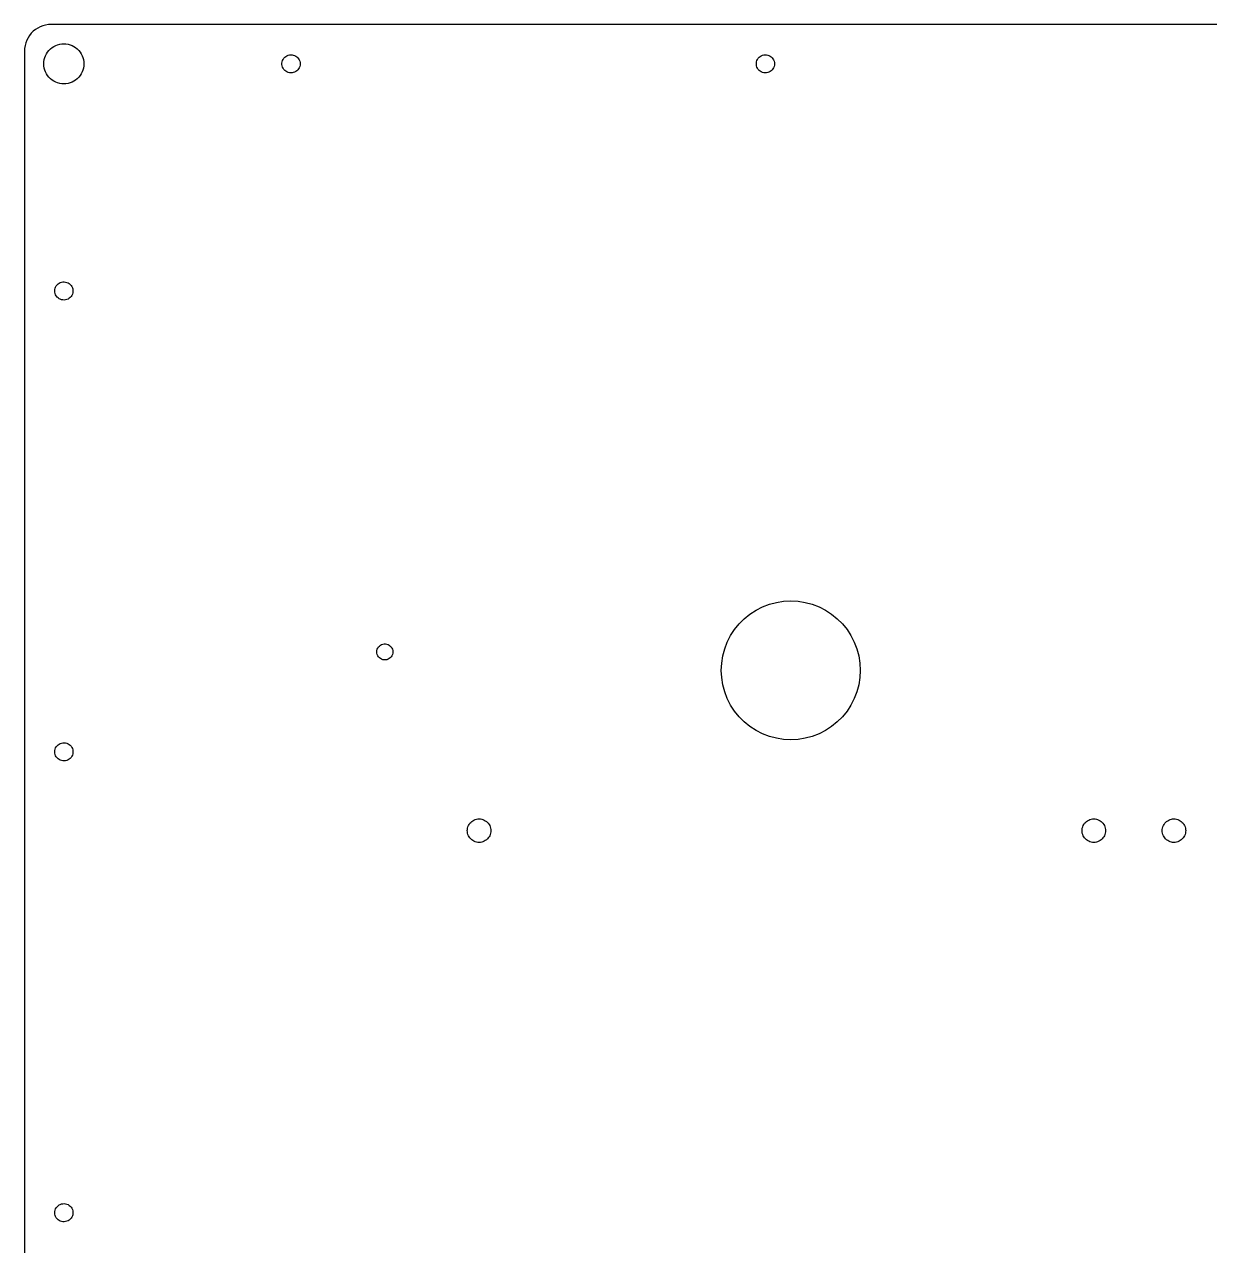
# Model space of a CAD drawing. Header units: metres. Extents: x -227 to 227, y -222 to 222.
# Drawn here: x -227.4 to -5.7, y -6.1 to 222.4 of the extents above; entities that cross this region are included whole.
import ezdxf

# ---------------------------------------------------------------- set-up
doc = ezdxf.new("R2010")
doc.units = ezdxf.units.M

msp = doc.modelspace()

# ---------------------------------------------------------------- linework, layer by layer
for p, q in [((-224.875, 221.705), (-225.314, 221.42)), ((-224.409, 221.943), (-224.875, 221.705)), ((-223.92, 222.13), (-224.409, 221.943)), ((-223.415, 222.266), (-223.92, 222.13)), ((-222.898, 222.348), (-223.415, 222.266)), ((-222.375, 222.375), (-222.898, 222.348)), ((222.375, 222.375), (-222.375, 222.375)), ((-226.943, 219.409), (-227.13, 218.92)), ((-226.705, 219.875), (-226.943, 219.409)), ((-226.42, 220.314), (-226.705, 219.875)), ((-226.091, 220.721), (-226.42, 220.314)), ((-225.721, 221.091), (-226.091, 220.721)), ((-225.314, 221.42), (-225.721, 221.091)), ((-227.348, 217.898), (-227.375, 217.375)), ((-227.375, 217.375), (-227.375, -217.375)), ((-227.266, 218.415), (-227.348, 217.898)), ((-227.13, 218.92), (-227.266, 218.415)), ((-223.248, 216.875), (-223.034, 217.204)), ((-223.034, 217.204), (-222.787, 217.509)), ((-222.787, 217.509), (-222.509, 217.787)), ((-222.509, 217.787), (-222.204, 218.034)), ((-222.204, 218.034), (-221.875, 218.248)), ((-221.875, 218.248), (-221.525, 218.426)), ((-221.525, 218.426), (-221.159, 218.566)), ((-221.159, 218.566), (-220.78, 218.668)), ((-220.78, 218.668), (-220.392, 218.729)), ((-220.392, 218.729), (-220, 218.75)), ((-220, 218.75), (-219.608, 218.729)), ((-219.608, 218.729), (-219.22, 218.668)), ((-219.22, 218.668), (-218.841, 218.566)), ((-218.841, 218.566), (-218.475, 218.426)), ((-218.475, 218.426), (-218.125, 218.248)), ((-218.125, 218.248), (-217.796, 218.034)), ((-217.796, 218.034), (-217.491, 217.787)), ((-217.491, 217.787), (-217.213, 217.509)), ((-217.213, 217.509), (-216.966, 217.204)), ((-216.966, 217.204), (-216.752, 216.875)), ((-223.75, 215), (-223.729, 215.392)), ((-223.729, 214.608), (-223.75, 215)), ((-223.729, 215.392), (-223.668, 215.78)), ((-223.668, 215.78), (-223.566, 216.159)), ((-223.566, 216.159), (-223.426, 216.525)), ((-223.426, 216.525), (-223.248, 216.875)), ((-216.752, 216.875), (-216.574, 216.525)), ((-216.574, 216.525), (-216.434, 216.159)), ((-216.434, 216.159), (-216.332, 215.78)), ((-216.332, 215.78), (-216.271, 215.392)), ((-216.271, 215.392), (-216.25, 215)), ((-216.25, 215), (-216.271, 214.608)), ((-179.195, 215.124), (-179.159, 215.37)), ((-179.195, 214.876), (-179.195, 215.124)), ((-179.159, 214.63), (-179.195, 214.876)), ((-179.159, 215.37), (-179.088, 215.607)), ((-179.088, 215.607), (-178.982, 215.832)), ((-178.982, 215.832), (-178.846, 216.039)), ((-178.846, 216.039), (-178.68, 216.224)), ((-178.68, 216.224), (-178.489, 216.383)), ((-178.489, 216.383), (-178.277, 216.512)), ((-178.277, 216.512), (-178.049, 216.609)), ((-178.049, 216.609), (-177.809, 216.672)), ((-177.809, 216.672), (-177.562, 216.699)), ((-177.562, 216.699), (-177.314, 216.69)), ((-177.314, 216.69), (-177.07, 216.645)), ((-177.07, 216.645), (-176.835, 216.565)), ((-176.835, 216.565), (-176.614, 216.451)), ((-176.614, 216.451), (-176.413, 216.307)), ((-176.413, 216.307), (-176.234, 216.134)), ((-176.234, 216.134), (-176.082, 215.938)), ((-176.082, 215.938), (-175.961, 215.722)), ((-175.961, 215.722), (-175.872, 215.49)), ((-175.872, 215.49), (-175.818, 215.248)), ((-175.818, 215.248), (-175.8, 215)), ((-175.8, 215), (-175.818, 214.752)), ((-90.4455, 215.124), (-90.4093, 215.37)), ((-90.4455, 214.876), (-90.4455, 215.124)), ((-90.4093, 214.63), (-90.4455, 214.876)), ((-90.4093, 215.37), (-90.3378, 215.607)), ((-90.3378, 215.607), (-90.2325, 215.832)), ((-90.2325, 215.832), (-90.0955, 216.039)), ((-90.0955, 216.039), (-89.9299, 216.224)), ((-89.9299, 216.224), (-89.7392, 216.383)), ((-89.7392, 216.383), (-89.5273, 216.512)), ((-89.5273, 216.512), (-89.2989, 216.609)), ((-89.2989, 216.609), (-89.0588, 216.672)), ((-89.0588, 216.672), (-88.8121, 216.699)), ((-88.8121, 216.699), (-88.5641, 216.69)), ((-88.5641, 216.69), (-88.32, 216.645)), ((-88.32, 216.645), (-88.0851, 216.565)), ((-88.0851, 216.565), (-87.8644, 216.451)), ((-87.8644, 216.451), (-87.6626, 216.307)), ((-87.6626, 216.307), (-87.4839, 216.134)), ((-87.4839, 216.134), (-87.3322, 215.938)), ((-87.3322, 215.938), (-87.2107, 215.722)), ((-87.2107, 215.722), (-87.1221, 215.49)), ((-87.1221, 215.49), (-87.0681, 215.248)), ((-87.0681, 215.248), (-87.05, 215)), ((-87.05, 215), (-87.0681, 214.752)), ((-223.668, 214.22), (-223.729, 214.608)), ((-223.566, 213.841), (-223.668, 214.22)), ((-223.426, 213.475), (-223.566, 213.841)), ((-223.248, 213.125), (-223.426, 213.475)), ((-223.034, 212.796), (-223.248, 213.125)), ((-222.787, 212.491), (-223.034, 212.796)), ((-216.966, 212.796), (-217.213, 212.491)), ((-216.752, 213.125), (-216.966, 212.796)), ((-216.574, 213.475), (-216.752, 213.125)), ((-216.434, 213.841), (-216.574, 213.475)), ((-216.332, 214.22), (-216.434, 213.841)), ((-216.271, 214.608), (-216.332, 214.22)), ((-179.088, 214.393), (-179.159, 214.63)), ((-178.982, 214.168), (-179.088, 214.393)), ((-178.846, 213.961), (-178.982, 214.168)), ((-178.68, 213.776), (-178.846, 213.961)), ((-178.489, 213.617), (-178.68, 213.776)), ((-178.277, 213.488), (-178.489, 213.617)), ((-178.049, 213.391), (-178.277, 213.488)), ((-177.809, 213.328), (-178.049, 213.391)), ((-177.562, 213.301), (-177.809, 213.328)), ((-177.314, 213.31), (-177.562, 213.301)), ((-177.07, 213.355), (-177.314, 213.31)), ((-176.835, 213.435), (-177.07, 213.355)), ((-176.614, 213.549), (-176.835, 213.435)), ((-176.413, 213.693), (-176.614, 213.549)), ((-176.234, 213.866), (-176.413, 213.693)), ((-176.082, 214.062), (-176.234, 213.866)), ((-175.961, 214.278), (-176.082, 214.062)), ((-175.872, 214.51), (-175.961, 214.278)), ((-175.818, 214.752), (-175.872, 214.51)), ((-90.3378, 214.393), (-90.4093, 214.63)), ((-90.2325, 214.168), (-90.3378, 214.393)), ((-90.0955, 213.961), (-90.2325, 214.168)), ((-89.9299, 213.776), (-90.0955, 213.961)), ((-89.7392, 213.617), (-89.9299, 213.776)), ((-89.5273, 213.488), (-89.7392, 213.617)), ((-89.2989, 213.391), (-89.5273, 213.488)), ((-89.0588, 213.328), (-89.2989, 213.391)), ((-88.8121, 213.301), (-89.0588, 213.328)), ((-88.5641, 213.31), (-88.8121, 213.301)), ((-88.32, 213.355), (-88.5641, 213.31)), ((-88.0851, 213.435), (-88.32, 213.355)), ((-87.8644, 213.549), (-88.0851, 213.435)), ((-87.6626, 213.693), (-87.8644, 213.549)), ((-87.4839, 213.866), (-87.6626, 213.693)), ((-87.3322, 214.062), (-87.4839, 213.866)), ((-87.2107, 214.278), (-87.3322, 214.062)), ((-87.1221, 214.51), (-87.2107, 214.278)), ((-87.0681, 214.752), (-87.1221, 214.51)), ((-222.509, 212.213), (-222.787, 212.491)), ((-222.204, 211.966), (-222.509, 212.213)), ((-221.875, 211.752), (-222.204, 211.966)), ((-221.525, 211.574), (-221.875, 211.752)), ((-221.159, 211.434), (-221.525, 211.574)), ((-220.78, 211.332), (-221.159, 211.434)), ((-220.392, 211.271), (-220.78, 211.332)), ((-220, 211.25), (-220.392, 211.271)), ((-219.608, 211.271), (-220, 211.25)), ((-219.22, 211.332), (-219.608, 211.271)), ((-218.841, 211.434), (-219.22, 211.332)), ((-218.475, 211.574), (-218.841, 211.434)), ((-218.125, 211.752), (-218.475, 211.574)), ((-217.796, 211.966), (-218.125, 211.752)), ((-217.491, 212.213), (-217.796, 211.966)), ((-217.213, 212.491), (-217.491, 212.213)), ((-221.266, 173.634), (-221.087, 173.807)), ((-221.087, 173.807), (-220.886, 173.951)), ((-220.886, 173.951), (-220.665, 174.065)), ((-220.665, 174.065), (-220.43, 174.145)), ((-220.43, 174.145), (-220.186, 174.19)), ((-220.186, 174.19), (-219.938, 174.199)), ((-219.938, 174.199), (-219.691, 174.172)), ((-219.691, 174.172), (-219.451, 174.109)), ((-219.451, 174.109), (-219.223, 174.012)), ((-219.223, 174.012), (-219.011, 173.883)), ((-219.011, 173.883), (-218.82, 173.724)), ((-218.82, 173.724), (-218.654, 173.539)), ((-221.7, 172.5), (-221.682, 172.748)), ((-221.682, 172.252), (-221.7, 172.5)), ((-221.682, 172.748), (-221.628, 172.99)), ((-221.628, 172.01), (-221.682, 172.252)), ((-221.628, 172.99), (-221.539, 173.222)), ((-221.539, 171.778), (-221.628, 172.01)), ((-221.539, 173.222), (-221.418, 173.438)), ((-221.418, 171.562), (-221.539, 171.778)), ((-221.418, 173.438), (-221.266, 173.634)), ((-221.266, 171.366), (-221.418, 171.562)), ((-218.654, 171.461), (-218.82, 171.276)), ((-218.654, 173.539), (-218.518, 173.332)), ((-218.518, 171.668), (-218.654, 171.461)), ((-218.518, 173.332), (-218.412, 173.107)), ((-218.412, 171.893), (-218.518, 171.668)), ((-218.412, 173.107), (-218.341, 172.87)), ((-218.341, 172.13), (-218.412, 171.893)), ((-218.341, 172.87), (-218.305, 172.624)), ((-218.305, 172.376), (-218.341, 172.13)), ((-218.305, 172.624), (-218.305, 172.376)), ((-221.087, 171.193), (-221.266, 171.366)), ((-220.886, 171.049), (-221.087, 171.193)), ((-220.665, 170.935), (-220.886, 171.049)), ((-220.43, 170.855), (-220.665, 170.935)), ((-220.186, 170.81), (-220.43, 170.855)), ((-219.938, 170.801), (-220.186, 170.81)), ((-219.691, 170.828), (-219.938, 170.801)), ((-219.451, 170.891), (-219.691, 170.828)), ((-219.223, 170.988), (-219.451, 170.891)), ((-219.011, 171.117), (-219.223, 170.988)), ((-218.82, 171.276), (-219.011, 171.117)), ((-86.7029, 114.216), (-85.3589, 114.429)), ((-85.3589, 114.429), (-84, 114.5)), ((-84, 114.5), (-82.6411, 114.429)), ((-82.6411, 114.429), (-81.2971, 114.216)), ((-92.6987, 111.161), (-91.6412, 112.017)), ((-91.6412, 112.017), (-90.5, 112.758)), ((-90.5, 112.758), (-89.2876, 113.376)), ((-89.2876, 113.376), (-88.0172, 113.864)), ((-88.0172, 113.864), (-86.7029, 114.216)), ((-81.2971, 114.216), (-79.9828, 113.864)), ((-79.9828, 113.864), (-78.7124, 113.376)), ((-78.7124, 113.376), (-77.5, 112.758)), ((-77.5, 112.758), (-76.3588, 112.017)), ((-76.3588, 112.017), (-75.3013, 111.161)), ((-94.5172, 109.141), (-93.6609, 110.199)), ((-93.6609, 110.199), (-92.6987, 111.161)), ((-75.3013, 111.161), (-74.3391, 110.199)), ((-74.3391, 110.199), (-73.4828, 109.141)), ((-95.8761, 106.788), (-95.2583, 108)), ((-95.2583, 108), (-94.5172, 109.141)), ((-73.4828, 109.141), (-72.7417, 108)), ((-72.7417, 108), (-72.1239, 106.788)), ((-161.45, 104.95), (-161.43, 105.197)), ((-161.43, 105.197), (-161.369, 105.437)), ((-161.369, 105.437), (-161.269, 105.664)), ((-161.269, 105.664), (-161.134, 105.871)), ((-161.134, 105.871), (-160.966, 106.054)), ((-160.966, 106.054), (-160.77, 106.206)), ((-160.77, 106.206), (-160.553, 106.324)), ((-160.553, 106.324), (-160.318, 106.404)), ((-160.318, 106.404), (-160.074, 106.445)), ((-160.074, 106.445), (-159.826, 106.445)), ((-159.826, 106.445), (-159.582, 106.404)), ((-159.582, 106.404), (-159.347, 106.324)), ((-159.347, 106.324), (-159.13, 106.206)), ((-159.13, 106.206), (-158.934, 106.054)), ((-158.934, 106.054), (-158.766, 105.871)), ((-158.766, 105.871), (-158.631, 105.664)), ((-158.631, 105.664), (-158.531, 105.437)), ((-158.531, 105.437), (-158.47, 105.197)), ((-158.47, 105.197), (-158.45, 104.95)), ((-96.7159, 104.203), (-96.3637, 105.517)), ((-96.3637, 105.517), (-95.8761, 106.788)), ((-72.1239, 106.788), (-71.6363, 105.517)), ((-71.6363, 105.517), (-71.2841, 104.203)), ((-161.43, 104.703), (-161.45, 104.95)), ((-161.369, 104.463), (-161.43, 104.703)), ((-161.269, 104.236), (-161.369, 104.463)), ((-161.134, 104.029), (-161.269, 104.236)), ((-160.966, 103.846), (-161.134, 104.029)), ((-160.77, 103.694), (-160.966, 103.846)), ((-160.553, 103.576), (-160.77, 103.694)), ((-160.318, 103.496), (-160.553, 103.576)), ((-160.074, 103.455), (-160.318, 103.496)), ((-159.826, 103.455), (-160.074, 103.455)), ((-159.582, 103.496), (-159.826, 103.455)), ((-159.347, 103.576), (-159.582, 103.496)), ((-159.13, 103.694), (-159.347, 103.576)), ((-158.934, 103.846), (-159.13, 103.694)), ((-158.766, 104.029), (-158.934, 103.846)), ((-158.631, 104.236), (-158.766, 104.029)), ((-158.531, 104.463), (-158.631, 104.236)), ((-158.47, 104.703), (-158.531, 104.463)), ((-158.45, 104.95), (-158.47, 104.703)), ((-97, 101.5), (-96.9288, 102.859)), ((-96.9288, 102.859), (-96.7159, 104.203)), ((-71.2841, 104.203), (-71.0712, 102.859)), ((-71.0712, 102.859), (-71, 101.5)), ((-96.9288, 100.141), (-97, 101.5)), ((-71, 101.5), (-71.0712, 100.141)), ((-96.7159, 98.7971), (-96.9288, 100.141)), ((-96.3637, 97.4828), (-96.7159, 98.7971)), ((-71.2841, 98.7971), (-71.6363, 97.4828)), ((-71.0712, 100.141), (-71.2841, 98.7971)), ((-95.8761, 96.2124), (-96.3637, 97.4828)), ((-95.2583, 95), (-95.8761, 96.2124)), ((-72.1239, 96.2124), (-72.7417, 95)), ((-71.6363, 97.4828), (-72.1239, 96.2124)), ((-94.5172, 93.8588), (-95.2583, 95)), ((-93.6609, 92.8013), (-94.5172, 93.8588)), ((-73.4828, 93.8588), (-74.3391, 92.8013)), ((-72.7417, 95), (-73.4828, 93.8588)), ((-92.6987, 91.8391), (-93.6609, 92.8013)), ((-91.6412, 90.9828), (-92.6987, 91.8391)), ((-75.3013, 91.8391), (-76.3588, 90.9828)), ((-74.3391, 92.8013), (-75.3013, 91.8391)), ((-90.5, 90.2417), (-91.6412, 90.9828)), ((-89.2876, 89.6239), (-90.5, 90.2417)), ((-88.0172, 89.1363), (-89.2876, 89.6239)), ((-86.7029, 88.7841), (-88.0172, 89.1363)), ((-79.9828, 89.1363), (-81.2971, 88.7841)), ((-78.7124, 89.6239), (-79.9828, 89.1363)), ((-77.5, 90.2417), (-78.7124, 89.6239)), ((-76.3588, 90.9828), (-77.5, 90.2417)), ((-221.628, 86.7398), (-221.539, 86.9716)), ((-221.539, 86.9716), (-221.418, 87.188)), ((-221.418, 87.188), (-221.266, 87.3844)), ((-221.266, 87.3844), (-221.087, 87.5567)), ((-221.087, 87.5567), (-220.886, 87.7011)), ((-220.886, 87.7011), (-220.665, 87.8146)), ((-220.665, 87.8146), (-220.43, 87.8947)), ((-220.43, 87.8947), (-220.186, 87.9398)), ((-220.186, 87.9398), (-219.938, 87.9489)), ((-219.938, 87.9489), (-219.691, 87.9217)), ((-219.691, 87.9217), (-219.451, 87.8589)), ((-219.451, 87.8589), (-219.223, 87.7619)), ((-219.223, 87.7619), (-219.011, 87.6326)), ((-219.011, 87.6326), (-218.82, 87.4738)), ((-218.82, 87.4738), (-218.654, 87.289)), ((-218.654, 87.289), (-218.518, 87.082)), ((-218.518, 87.082), (-218.412, 86.8573)), ((-218.412, 86.8573), (-218.341, 86.6196)), ((-85.3589, 88.5712), (-86.7029, 88.7841)), ((-84, 88.5), (-85.3589, 88.5712)), ((-82.6411, 88.5712), (-84, 88.5)), ((-81.2971, 88.7841), (-82.6411, 88.5712)), ((-221.7, 86.25), (-221.682, 86.4975)), ((-221.682, 86.0025), (-221.7, 86.25)), ((-221.682, 86.4975), (-221.628, 86.7398)), ((-221.628, 85.7602), (-221.682, 86.0025)), ((-221.539, 85.5284), (-221.628, 85.7602)), ((-221.418, 85.312), (-221.539, 85.5284)), ((-221.266, 85.1156), (-221.418, 85.312)), ((-221.087, 84.9433), (-221.266, 85.1156)), ((-220.886, 84.7989), (-221.087, 84.9433)), ((-220.665, 84.6854), (-220.886, 84.7989)), ((-220.43, 84.6053), (-220.665, 84.6854)), ((-220.186, 84.5602), (-220.43, 84.6053)), ((-219.938, 84.5511), (-220.186, 84.5602)), ((-219.691, 84.5783), (-219.938, 84.5511)), ((-219.451, 84.6411), (-219.691, 84.5783)), ((-219.223, 84.7381), (-219.451, 84.6411)), ((-219.011, 84.8674), (-219.223, 84.7381)), ((-218.82, 85.0262), (-219.011, 84.8674)), ((-218.654, 85.211), (-218.82, 85.0262)), ((-218.518, 85.418), (-218.654, 85.211)), ((-218.412, 85.6427), (-218.518, 85.418)), ((-218.341, 85.8804), (-218.412, 85.6427)), ((-218.341, 86.6196), (-218.305, 86.3741)), ((-218.305, 86.1259), (-218.341, 85.8804)), ((-218.305, 86.3741), (-218.305, 86.1259)), ((-143.876, 73.0556), (-143.692, 73.22)), ((-143.692, 73.22), (-143.49, 73.3628)), ((-143.49, 73.3628), (-143.275, 73.4821)), ((-143.275, 73.4821), (-143.047, 73.5765)), ((-143.047, 73.5765), (-142.81, 73.6448)), ((-142.81, 73.6448), (-142.566, 73.6862)), ((-142.566, 73.6862), (-142.32, 73.7)), ((-142.32, 73.7), (-142.074, 73.6862)), ((-142.074, 73.6862), (-141.83, 73.6448)), ((-141.83, 73.6448), (-141.593, 73.5765)), ((-141.593, 73.5765), (-141.365, 73.4821)), ((-141.365, 73.4821), (-141.15, 73.3628)), ((-141.15, 73.3628), (-140.948, 73.22)), ((-140.948, 73.22), (-140.764, 73.0556)), ((-28.8756, 73.0556), (-28.6917, 73.22)), ((-28.6917, 73.22), (-28.4905, 73.3628)), ((-28.4905, 73.3628), (-28.2745, 73.4821)), ((-28.2745, 73.4821), (-28.0466, 73.5765)), ((-28.0466, 73.5765), (-27.8095, 73.6448)), ((-27.8095, 73.6448), (-27.5663, 73.6862)), ((-27.5663, 73.6862), (-27.32, 73.7)), ((-27.32, 73.7), (-27.0737, 73.6862)), ((-27.0737, 73.6862), (-26.8304, 73.6448)), ((-26.8304, 73.6448), (-26.5934, 73.5765)), ((-26.5934, 73.5765), (-26.3654, 73.4821)), ((-26.3654, 73.4821), (-26.1495, 73.3628)), ((-26.1495, 73.3628), (-25.9483, 73.22)), ((-25.9483, 73.22), (-25.7644, 73.0556)), ((-13.8756, 73.0556), (-13.6917, 73.22)), ((-13.6917, 73.22), (-13.4905, 73.3628)), ((-13.4905, 73.3628), (-13.2745, 73.4821)), ((-13.2745, 73.4821), (-13.0466, 73.5765)), ((-13.0466, 73.5765), (-12.8095, 73.6448)), ((-12.8095, 73.6448), (-12.5663, 73.6862)), ((-12.5663, 73.6862), (-12.32, 73.7)), ((-12.32, 73.7), (-12.0737, 73.6862)), ((-12.0737, 73.6862), (-11.8304, 73.6448)), ((-11.8304, 73.6448), (-11.5934, 73.5765)), ((-11.5934, 73.5765), (-11.3654, 73.4821)), ((-11.3654, 73.4821), (-11.1495, 73.3628)), ((-11.1495, 73.3628), (-10.9483, 73.22)), ((-10.9483, 73.22), (-10.7644, 73.0556)), ((-144.52, 71.5), (-144.506, 71.7463)), ((-144.506, 71.2537), (-144.52, 71.5)), ((-144.506, 71.7463), (-144.465, 71.9895)), ((-144.465, 71.0105), (-144.506, 71.2537)), ((-144.465, 71.9895), (-144.397, 72.2266)), ((-144.397, 70.7734), (-144.465, 71.0105)), ((-144.397, 72.2266), (-144.302, 72.4545)), ((-144.302, 72.4545), (-144.183, 72.6705)), ((-144.183, 72.6705), (-144.04, 72.8717)), ((-144.04, 72.8717), (-143.876, 73.0556)), ((-140.764, 73.0556), (-140.6, 72.8717)), ((-140.6, 72.8717), (-140.457, 72.6705)), ((-140.457, 72.6705), (-140.338, 72.4545)), ((-140.338, 72.4545), (-140.243, 72.2266)), ((-140.243, 72.2266), (-140.175, 71.9895)), ((-140.175, 71.0105), (-140.243, 70.7734)), ((-140.175, 71.9895), (-140.134, 71.7463)), ((-140.134, 71.2537), (-140.175, 71.0105)), ((-140.134, 71.7463), (-140.12, 71.5)), ((-140.12, 71.5), (-140.134, 71.2537)), ((-29.52, 71.5), (-29.5062, 71.7463)), ((-29.5062, 71.2537), (-29.52, 71.5)), ((-29.5062, 71.7463), (-29.4648, 71.9895)), ((-29.4648, 71.0105), (-29.5062, 71.2537)), ((-29.4648, 71.9895), (-29.3965, 72.2266)), ((-29.3965, 70.7734), (-29.4648, 71.0105)), ((-29.3965, 72.2266), (-29.3021, 72.4545)), ((-29.3021, 72.4545), (-29.1828, 72.6705)), ((-29.1828, 72.6705), (-29.04, 72.8717)), ((-29.04, 72.8717), (-28.8756, 73.0556)), ((-25.7644, 73.0556), (-25.6, 72.8717)), ((-25.6, 72.8717), (-25.4572, 72.6705)), ((-25.4572, 72.6705), (-25.3379, 72.4545)), ((-25.3379, 72.4545), (-25.2435, 72.2266)), ((-25.2435, 72.2266), (-25.1752, 71.9895)), ((-25.1752, 71.0105), (-25.2435, 70.7734)), ((-25.1752, 71.9895), (-25.1338, 71.7463)), ((-25.1338, 71.2537), (-25.1752, 71.0105)), ((-25.1338, 71.7463), (-25.12, 71.5)), ((-25.12, 71.5), (-25.1338, 71.2537)), ((-14.52, 71.5), (-14.5062, 71.7463)), ((-14.5062, 71.2537), (-14.52, 71.5)), ((-14.5062, 71.7463), (-14.4648, 71.9895)), ((-14.4648, 71.0105), (-14.5062, 71.2537)), ((-14.4648, 71.9895), (-14.3965, 72.2266)), ((-14.3965, 70.7734), (-14.4648, 71.0105)), ((-14.3965, 72.2266), (-14.3021, 72.4545)), ((-14.3021, 72.4545), (-14.1828, 72.6705)), ((-14.1828, 72.6705), (-14.04, 72.8717)), ((-14.04, 72.8717), (-13.8756, 73.0556)), ((-10.7644, 73.0556), (-10.6, 72.8717)), ((-10.6, 72.8717), (-10.4572, 72.6705)), ((-10.4572, 72.6705), (-10.3379, 72.4545)), ((-10.3379, 72.4545), (-10.2435, 72.2266)), ((-10.2435, 72.2266), (-10.1752, 71.9895)), ((-10.1752, 71.0105), (-10.2435, 70.7734)), ((-10.1752, 71.9895), (-10.1338, 71.7463)), ((-10.1338, 71.2537), (-10.1752, 71.0105)), ((-10.1338, 71.7463), (-10.12, 71.5)), ((-10.12, 71.5), (-10.1338, 71.2537)), ((-144.302, 70.5455), (-144.397, 70.7734)), ((-144.183, 70.3295), (-144.302, 70.5455)), ((-144.04, 70.1283), (-144.183, 70.3295)), ((-143.876, 69.9444), (-144.04, 70.1283)), ((-143.692, 69.78), (-143.876, 69.9444)), ((-143.49, 69.6372), (-143.692, 69.78)), ((-143.275, 69.5179), (-143.49, 69.6372)), ((-143.047, 69.4234), (-143.275, 69.5179)), ((-142.81, 69.3551), (-143.047, 69.4234)), ((-142.566, 69.3138), (-142.81, 69.3551)), ((-142.32, 69.3), (-142.566, 69.3138)), ((-142.074, 69.3138), (-142.32, 69.3)), ((-141.83, 69.3551), (-142.074, 69.3138)), ((-141.593, 69.4234), (-141.83, 69.3551)), ((-141.365, 69.5179), (-141.593, 69.4234)), ((-141.15, 69.6372), (-141.365, 69.5179)), ((-140.948, 69.78), (-141.15, 69.6372)), ((-140.764, 69.9444), (-140.948, 69.78)), ((-140.6, 70.1283), (-140.764, 69.9444)), ((-140.457, 70.3295), (-140.6, 70.1283)), ((-140.338, 70.5455), (-140.457, 70.3295)), ((-140.243, 70.7734), (-140.338, 70.5455)), ((-29.3021, 70.5455), (-29.3965, 70.7734)), ((-29.1828, 70.3295), (-29.3021, 70.5455)), ((-29.04, 70.1283), (-29.1828, 70.3295)), ((-28.8756, 69.9444), (-29.04, 70.1283)), ((-28.6917, 69.78), (-28.8756, 69.9444)), ((-28.4905, 69.6372), (-28.6917, 69.78)), ((-28.2745, 69.5179), (-28.4905, 69.6372)), ((-28.0466, 69.4234), (-28.2745, 69.5179)), ((-27.8095, 69.3551), (-28.0466, 69.4234)), ((-27.5663, 69.3138), (-27.8095, 69.3551)), ((-27.32, 69.3), (-27.5663, 69.3138)), ((-27.0737, 69.3138), (-27.32, 69.3)), ((-26.8304, 69.3551), (-27.0737, 69.3138)), ((-26.5934, 69.4234), (-26.8304, 69.3551)), ((-26.3654, 69.5179), (-26.5934, 69.4234)), ((-26.1495, 69.6372), (-26.3654, 69.5179)), ((-25.9483, 69.78), (-26.1495, 69.6372)), ((-25.7644, 69.9444), (-25.9483, 69.78)), ((-25.6, 70.1283), (-25.7644, 69.9444)), ((-25.4572, 70.3295), (-25.6, 70.1283)), ((-25.3379, 70.5455), (-25.4572, 70.3295)), ((-25.2435, 70.7734), (-25.3379, 70.5455)), ((-14.3021, 70.5455), (-14.3965, 70.7734)), ((-14.1828, 70.3295), (-14.3021, 70.5455)), ((-14.04, 70.1283), (-14.1828, 70.3295)), ((-13.8756, 69.9444), (-14.04, 70.1283)), ((-13.6917, 69.78), (-13.8756, 69.9444)), ((-13.4905, 69.6372), (-13.6917, 69.78)), ((-13.2745, 69.5179), (-13.4905, 69.6372)), ((-13.0466, 69.4234), (-13.2745, 69.5179)), ((-12.8095, 69.3551), (-13.0466, 69.4234)), ((-12.5663, 69.3138), (-12.8095, 69.3551)), ((-12.32, 69.3), (-12.5663, 69.3138)), ((-12.0737, 69.3138), (-12.32, 69.3)), ((-11.8304, 69.3551), (-12.0737, 69.3138)), ((-11.5934, 69.4234), (-11.8304, 69.3551)), ((-11.3654, 69.5179), (-11.5934, 69.4234)), ((-11.1495, 69.6372), (-11.3654, 69.5179)), ((-10.9483, 69.78), (-11.1495, 69.6372)), ((-10.7644, 69.9444), (-10.9483, 69.78)), ((-10.6, 70.1283), (-10.7644, 69.9444)), ((-10.4572, 70.3295), (-10.6, 70.1283)), ((-10.3379, 70.5455), (-10.4572, 70.3295)), ((-10.2435, 70.7734), (-10.3379, 70.5455)), ((-221.7, 0), (-221.682, 0.24751)), ((-221.682, -0.24751), (-221.7, 0)), ((-221.682, 0.24751), (-221.628, 0.48976)), ((-221.628, 0.48976), (-221.539, 0.72157)), ((-221.539, 0.72157), (-221.418, 0.938)), ((-221.418, 0.938), (-221.266, 1.13443)), ((-221.266, 1.13443), (-221.087, 1.30669)), ((-221.087, 1.30669), (-220.886, 1.4511)), ((-220.886, 1.4511), (-220.665, 1.56458)), ((-220.665, 1.56458), (-220.43, 1.64471)), ((-220.43, 1.64471), (-220.186, 1.68979)), ((-220.186, 1.68979), (-219.938, 1.69885)), ((-219.938, 1.69885), (-219.691, 1.67171)), ((-219.691, 1.67171), (-219.451, 1.60893)), ((-219.451, 1.60893), (-219.223, 1.51187)), ((-219.223, 1.51187), (-219.011, 1.38258)), ((-219.011, 1.38258), (-218.82, 1.22383)), ((-218.82, 1.22383), (-218.654, 1.03899)), ((-218.654, 1.03899), (-218.518, 0.832)), ((-218.518, 0.832), (-218.412, 0.60728)), ((-218.412, 0.60728), (-218.341, 0.36963)), ((-218.341, 0.36963), (-218.305, 0.12408)), ((-218.305, 0.12408), (-218.305, -0.12408)), ((-221.628, -0.48976), (-221.682, -0.24751)), ((-221.539, -0.72157), (-221.628, -0.48976)), ((-221.418, -0.938), (-221.539, -0.72157)), ((-221.266, -1.13443), (-221.418, -0.938)), ((-221.087, -1.30669), (-221.266, -1.13443)), ((-220.886, -1.4511), (-221.087, -1.30669)), ((-220.665, -1.56458), (-220.886, -1.4511)), ((-220.43, -1.64471), (-220.665, -1.56458)), ((-220.186, -1.68979), (-220.43, -1.64471)), ((-219.938, -1.69885), (-220.186, -1.68979)), ((-219.691, -1.67171), (-219.938, -1.69885)), ((-219.451, -1.60893), (-219.691, -1.67171)), ((-219.223, -1.51187), (-219.451, -1.60893)), ((-219.011, -1.38258), (-219.223, -1.51187)), ((-218.82, -1.22383), (-219.011, -1.38258)), ((-218.654, -1.03899), (-218.82, -1.22383)), ((-218.518, -0.832), (-218.654, -1.03899)), ((-218.412, -0.60728), (-218.518, -0.832)), ((-218.341, -0.36963), (-218.412, -0.60728)), ((-218.305, -0.12408), (-218.341, -0.36963))]:
    msp.add_line(p, q)

doc.saveas('drawing.dxf')
